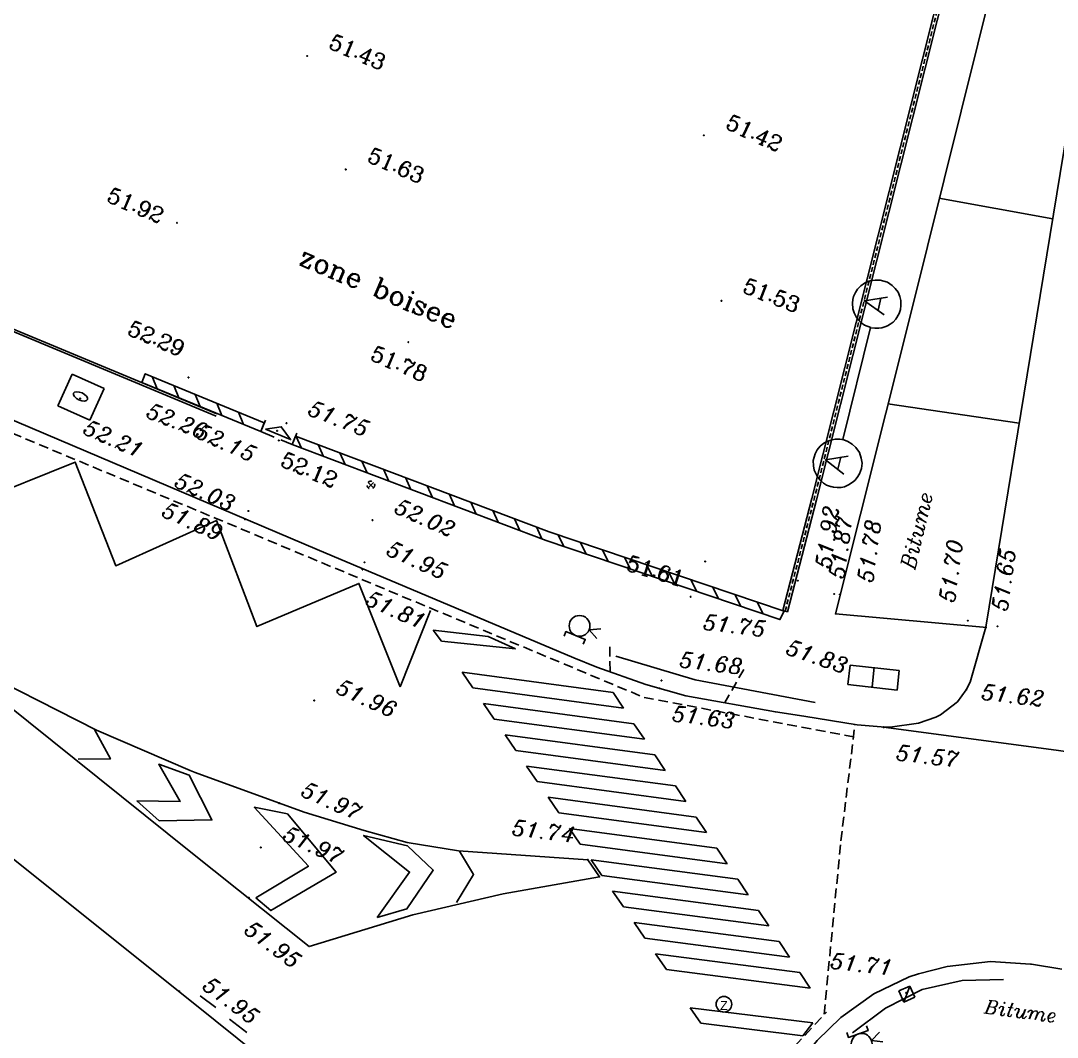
# Model space of a CAD drawing. Extents: x 661856 to 662117, y 6866905 to 6867165.
# Drawn here: x 661996.85 to 662023.51, y 6867094.59 to 6867120.74 of the extents above; entities that cross this region are included whole.
import ezdxf
from ezdxf.enums import TextEntityAlignment as Align

# ---------------------------------------------------------------- set-up
doc = ezdxf.new("R2010")
doc.units = 0
for name, pattern in [('CACHE', [0.375, 0.25, -0.125]), ('CONTINU', [0]), ('DISCONTIN', [0.75, 0.5, -0.25]), ('HIDDEN', [0.375, 0.25, -0.125])]:
    doc.linetypes.add(name, pattern=pattern)
doc.layers.get('0').update_dxf_attribs({"linetype": 'CONTINUOUS'})
for name, color, linetype in [('ACCES', 7, 'CONTINU'), ('AFFICHAGE', 6, 'CONTINU'), ('BORDURE', 7, 'CONTINU'), ('CANIVEAU', 7, 'CONTINU'), ('CLOTURE', 7, 'CONTINU'), ('COTE_ALTI', 8, 'CONTINU'), ('COTE_DE_SEUIL', 8, 'CONTINU'), ('ECLAIRAGE_PUBL', 3, 'CONTINU'), ('INFO_REVETEMEN', 7, 'CONTINU'), ('LIGNE_DIVERS', 7, 'CONTINU'), ('MARQ-SOL', 6, 'CONTINU'), ('MOB-URB_GLISSI', 6, 'CONTINU'), ('MUR', 7, 'CONTINU'), ('NOM_DE_VOIE', 7, 'CONTINU'), ('OBJET_ASSAINIS', 5, 'CONTINU'), ('OBJET_DIVERS', 6, 'CONTINU'), ('OBJET_ELECTRIC', 3, 'CONTINU'), ('OBJET_GAZ', 2, 'CONTINU'), ('OBJET_SIGN_TRI', 6, 'CONTINU'), ('PASSAGE_PIETON', 6, 'CONTINU')]:
    doc.layers.add(name, color=color, linetype=linetype)
doc.styles.add('COMPLEX', font='COMPLEX')
doc.styles.add('ITALIC', font='italic.shx', dxfattribs={"height": 0.6})
doc.styles.get("Standard").update_dxf_attribs({"font": 'ARIALUNI.ttf', "height": 2})

# ---------------------------------------------------------------- blocks, each defined once
blk = doc.blocks.new('*X211')
at = {"layer": 'MUR', "color": 7, "linetype": 'CONTINU'}
for p, q in [((610658.712, 133627.184), (610658.741, 133627.303)), ((610658.755, 133627.363), (610658.767, 133627.412)), ((610658.625, 133626.827), (610658.654, 133626.946)), ((610658.668, 133627.005), (610658.697, 133627.125)), ((610658.582, 133626.648), (610658.611, 133626.767)), ((610658.495, 133626.291), (610658.524, 133626.41)), ((610658.538, 133626.469), (610658.567, 133626.588)), ((610658.452, 133626.112), (610658.481, 133626.231)), ((610658.365, 133625.755), (610658.394, 133625.874)), ((610658.408, 133625.933), (610658.437, 133626.052)), ((610658.322, 133625.576), (610658.35, 133625.695)), ((610658.235, 133625.219), (610658.264, 133625.338)), ((610658.278, 133625.397), (610658.307, 133625.516)), ((610658.191, 133625.04), (610658.22, 133625.159)), ((610658.105, 133624.683), (610658.134, 133624.802)), ((610658.148, 133624.861), (610658.177, 133624.98)), ((610658.061, 133624.504), (610658.09, 133624.623)), ((610657.975, 133624.147), (610658.004, 133624.266)), ((610658.018, 133624.325), (610658.047, 133624.444)), ((610657.931, 133623.968), (610657.96, 133624.087)), ((610657.845, 133623.611), (610657.873, 133623.73)), ((610657.888, 133623.789), (610657.917, 133623.908)), ((610657.801, 133623.432), (610657.83, 133623.551)), ((610657.714, 133623.074), (610657.743, 133623.194)), ((610657.758, 133623.253), (610657.787, 133623.372)), ((610657.671, 133622.896), (610657.7, 133623.015)), ((610657.584, 133622.538), (610657.613, 133622.658)), ((610657.628, 133622.717), (610657.657, 133622.836)), ((610657.541, 133622.36), (610657.57, 133622.479)), ((610657.454, 133622.002), (610657.483, 133622.122)), ((610657.498, 133622.181), (610657.527, 133622.3)), ((610657.411, 133621.824), (610657.44, 133621.943)), ((610657.324, 133621.466), (610657.353, 133621.586)), ((610657.368, 133621.645), (610657.396, 133621.764)), ((610657.281, 133621.288), (610657.31, 133621.407)), ((610657.194, 133620.93), (610657.223, 133621.049)), ((610657.237, 133621.109), (610657.266, 133621.228)), ((610657.151, 133620.752), (610657.18, 133620.871)), ((610657.064, 133620.394), (610657.093, 133620.513)), ((610657.107, 133620.573), (610657.136, 133620.692)), ((610657.021, 133620.216), (610657.05, 133620.335)), ((610656.934, 133619.858), (610656.963, 133619.977)), ((610656.977, 133620.037), (610657.006, 133620.156)), ((610656.891, 133619.68), (610656.92, 133619.799)), ((610656.804, 133619.322), (610656.833, 133619.441)), ((610656.847, 133619.501), (610656.876, 133619.62)), ((610656.761, 133619.144), (610656.789, 133619.263)), ((610656.674, 133618.786), (610656.703, 133618.905)), ((610656.717, 133618.965), (610656.746, 133619.084)), ((610656.63, 133618.608), (610656.659, 133618.727)), ((610656.587, 133618.429), (610656.616, 133618.548)), ((610656.5, 133618.071), (610656.529, 133618.191)), ((610656.544, 133618.25), (610656.573, 133618.369)), ((610656.457, 133617.893), (610656.486, 133618.012)), ((610656.37, 133617.535), (610656.399, 133617.655)), ((610656.414, 133617.714), (610656.443, 133617.833)), ((610656.327, 133617.357), (610656.356, 133617.476)), ((610656.24, 133616.999), (610656.269, 133617.119)), ((610656.284, 133617.178), (610656.312, 133617.297)), ((610656.197, 133616.821), (610656.226, 133616.94)), ((610656.11, 133616.463), (610656.139, 133616.583)), ((610656.153, 133616.642), (610656.182, 133616.761)), ((610656.067, 133616.285), (610656.096, 133616.404)), ((610655.98, 133615.927), (610656.009, 133616.046)), ((610656.023, 133616.106), (610656.052, 133616.225)), ((610655.937, 133615.749), (610655.966, 133615.868)), ((610655.85, 133615.391), (610655.879, 133615.51)), ((610655.893, 133615.57), (610655.922, 133615.689)), ((610655.807, 133615.213), (610655.835, 133615.332)), ((610655.72, 133614.855), (610655.749, 133614.974)), ((610655.763, 133615.034), (610655.792, 133615.153)), ((610655.676, 133614.677), (610655.705, 133614.796)), ((610655.59, 133614.319), (610655.619, 133614.438)), ((610655.633, 133614.498), (610655.662, 133614.617)), ((610655.546, 133614.141), (610655.575, 133614.26)), ((610655.468, 133613.816), (610655.489, 133613.902)), ((610655.503, 133613.962), (610655.532, 133614.081)), ((610655.415, 133613.605), (610655.445, 133613.724)), ((610655.459, 133613.783), (610655.468, 133613.816)), ((610655.326, 133613.248), (610655.356, 133613.367)), ((610655.37, 133613.426), (610655.4, 133613.545)), ((610655.281, 133613.07), (610655.311, 133613.189)), ((610655.192, 133612.713), (610655.222, 133612.832)), ((610655.237, 133612.891), (610655.267, 133613.01)), ((610655.148, 133612.534), (610655.178, 133612.653)), ((610655.059, 133612.178), (610655.089, 133612.297)), ((610655.104, 133612.356), (610655.133, 133612.475)), ((610655.015, 133611.999), (610655.044, 133612.118)), ((610654.926, 133611.642), (610654.955, 133611.761)), ((610654.97, 133611.821), (610655, 133611.94)), ((610654.881, 133611.464), (610654.911, 133611.583)), ((610654.792, 133611.107), (610654.822, 133611.226)), ((610654.837, 133611.286), (610654.866, 133611.405)), ((610654.748, 133610.929), (610654.777, 133611.048))]:
    blk.add_line(p, q, dxfattribs=at)
blk = doc.blocks.new('*X212')
at = {"layer": 'MUR', "color": 7, "linetype": 'CONTINU'}
for p, q in [((610642.277, 133615.015), (610642.137, 133615.318)), ((610642.84, 133614.808), (610642.7, 133615.111)), ((610643.403, 133614.601), (610643.263, 133614.904)), ((610643.967, 133614.394), (610643.826, 133614.697)), ((610644.53, 133614.187), (610644.389, 133614.49)), ((610645.093, 133613.98), (610644.953, 133614.283)), ((610645.656, 133613.773), (610645.516, 133614.076)), ((610646.219, 133613.566), (610646.079, 133613.869)), ((610646.782, 133613.359), (610646.642, 133613.662)), ((610647.346, 133613.152), (610647.205, 133613.455)), ((610647.909, 133612.945), (610647.768, 133613.248)), ((610648.472, 133612.738), (610648.332, 133613.041)), ((610649.044, 133612.545), (610648.894, 133612.844)), ((610649.614, 133612.358), (610649.464, 133612.656)), ((610650.184, 133612.171), (610650.034, 133612.469)), ((610650.754, 133611.983), (610650.604, 133612.282)), ((610651.324, 133611.796), (610651.174, 133612.094)), ((610651.894, 133611.609), (610651.744, 133611.907)), ((610652.464, 133611.421), (610652.314, 133611.72)), ((610653.034, 133611.234), (610652.884, 133611.532)), ((610653.604, 133611.047), (610653.454, 133611.345)), ((610654.174, 133610.859), (610654.024, 133611.158))]:
    blk.add_line(p, q, dxfattribs=at)
blk = doc.blocks.new('*X213')
at = {"layer": 'MUR', "color": 7, "linetype": 'CONTINU'}
for p, q in [((610638.552, 133616.512), (610638.419, 133616.825)), ((610639.108, 133616.288), (610638.975, 133616.601)), ((610639.664, 133616.063), (610639.531, 133616.376)), ((610640.221, 133615.838), (610640.088, 133616.151)), ((610640.777, 133615.614), (610640.644, 133615.927))]:
    blk.add_line(p, q, dxfattribs=at)
blk = doc.blocks.new('P23800')
for p, q in [((0, 0.497), (0, 0)), ((0.999, 0.497), (0, 0.497)), ((0.999, 0), (0.999, 0.497)), ((0, 0), (0.999, 0))]:
    blk.add_line(p, q)
blk = doc.blocks.new('P24600')
blk.add_circle((0.484, 0.238), 0.108)
blk.add_blockref('P23800', (0, 0))
blk = doc.blocks.new('P30300')
at = {"color": 0}
blk.add_circle((0, 0), 0.05, dxfattribs=at)
blk.add_attdef('COTE30300', (0.3, -0.6), '', height=0.3)
blk = doc.blocks.new('P30100')
at = {"color": 0}
blk.add_circle((0, 0), 0.05, dxfattribs=at)
blk.add_attdef('COTE30100', (0.3, 0.3), '', height=0.3)
blk = doc.blocks.new('P30600')
at = {"color": 0}
blk.add_circle((0, 0), 0.05, dxfattribs=at)
blk.add_attdef('COTE30600', text='', height=0.3).set_placement((-0.3, -0.6), align=Align.RIGHT)
blk = doc.blocks.new('P30800')
at = {"color": 0}
blk.add_circle((0, 0), 0.05, dxfattribs=at)
blk.add_attdef('COTE30800', text='', height=0.3).set_placement((0, -0.6), align=Align.CENTER)
blk = doc.blocks.new('P30500')
at = {"color": 0}
blk.add_circle((0, 0), 0.05, dxfattribs=at)
blk.add_attdef('COTE30500', text='', height=0.3).set_placement((-0.3, -0.15), align=Align.RIGHT)
blk = doc.blocks.new('P30400')
at = {"color": 0}
blk.add_circle((0, 0), 0.05, dxfattribs=at)
blk.add_attdef('COTE30400', text='', height=0.3).set_placement((-0.3, 0.3), align=Align.RIGHT)
blk = doc.blocks.new('SU317')
at = {"color": 0, "linetype": 'CONTINUOUS'}
for points in [[(-0.149, 0), (-0.146, 0.031), (-0.14, 0.052), (-0.127, 0.077), (-0.107, 0.1), (-0.076, 0.127), (-0.052, 0.137), (-0.021, 0.146), (0, 0.146), (0.023, 0.145), (0.048, 0.139), (0.076, 0.126), (0.098, 0.109), (0.116, 0.089), (0.13, 0.067), (0.14, 0.046), (0.146, 0.02), (0.148, -0.004), (0.143, -0.031), (0.135, -0.061), (0.119, -0.088), (0.096, -0.117), (0.065, -0.135), (0.035, -0.148), (0.003, -0.151), (-0.031, -0.148), (-0.056, -0.14), (-0.077, -0.13), (-0.094, -0.118), (-0.113, -0.099), (-0.13, -0.077), (-0.139, -0.058), (-0.146, -0.035), (-0.149, -0.013), (-0.148, 0.002)], [(0.853, 0.001), (0.858, 0.041), (0.868, 0.066), (0.879, 0.084), (0.895, 0.102), (0.915, 0.12), (0.938, 0.134), (0.971, 0.145), (0.992, 0.148), (1.012, 0.148), (1.038, 0.142), (1.061, 0.135), (1.086, 0.121), (1.106, 0.102), (1.121, 0.086), (1.132, 0.068), (1.141, 0.044), (1.148, 0.015), (1.148, -0.009), (1.146, -0.032), (1.133, -0.065), (1.12, -0.087), (1.103, -0.109), (1.08, -0.126), (1.058, -0.137), (1.028, -0.146), (1.003, -0.149), (0.977, -0.147), (0.939, -0.135), (0.917, -0.124), (0.901, -0.11), (0.887, -0.096), (0.877, -0.081), (0.868, -0.065), (0.861, -0.048), (0.854, -0.024), (0.852, 0)], [(-0.055, -0.056), (0.001, 0.075), (0.057, -0.055)], [(0.948, -0.061), (1.002, 0.077), (1.058, -0.054)], [(0.149, 0.001), (0.852, 0.001)], [(0.04, -0.013), (-0.036, -0.013)], [(1.041, -0.017), (0.967, -0.018)]]:
    blk.add_lwpolyline(points, dxfattribs=at)
blk = doc.blocks.new('P30200')
at = {"color": 0}
blk.add_circle((0, 0), 0.05, dxfattribs=at)
blk.add_attdef('COTE30200', (0.3, -0.15), '', height=0.3)
blk = doc.blocks.new('SU415')
at = {"color": 0, "linetype": 'CONTINUOUS'}
for points in [[(0, 0.5), (0, 0)], [(0.1, 0.167), (0.9, 0.167), (0.5, 0.5), (0.1, 0.167)], [(1, 0), (1, 0.5)]]:
    blk.add_lwpolyline(points, dxfattribs=at)
at = {"color": 0, "linetype": 'DISCONTIN'}
blk.add_lwpolyline([(0, 0), (1, 0)], dxfattribs=at)
blk = doc.blocks.new('P22700', base_point=(1, 1))
blk.add_circle((1, 1), 1)
blk.add_text('Z', height=1.17).set_placement((0.5, 0.25), (1.5, 0.25), align=Align.ALIGNED)
blk = doc.blocks.new('P20800')
for p, q in [((0, 0), (0.999, 0.497)), ((0, 0.497), (0, 0)), ((0.999, 0.497), (0, 0.497)), ((0.999, 0), (0.999, 0.497)), ((0, 0), (0.999, 0))]:
    blk.add_line(p, q)
blk = doc.blocks.new('P26800')
for p, q in [((0.364133, -0.342647), (-0.359006, 0.348015)), ((-0.352542, -0.354562), (0.35965, 0.34735))]:
    blk.add_line(p, q)
at = {"linetype": 'CACHE'}
blk.add_circle((0, 0), 0.5, dxfattribs=at)
blk = doc.blocks.new('SU202')
at = {"color": 0, "linetype": 'CONTINUOUS'}
for points in [[(0.533, -0.133), (0.267, 0), (0.533, 0.133)], [(-0.267, -0.4), (-0.267, -0.267), (0.267, -0.267), (0.267, -0.4)]]:
    blk.add_lwpolyline(points, dxfattribs=at)
at = {"color": 0, "linetype": 'CONTINU'}
blk.add_circle((0, 0), 0.267, dxfattribs=at)
blk = doc.blocks.new('SU204')
at = {"color": 0, "linetype": 'CONTINUOUS'}
for points in [[(-0.267, 0.4), (-0.267, 0.267), (0.267, 0.267), (0.267, 0.4)], [(0.533, -0.133), (0.267, 0), (0.533, 0.133)]]:
    blk.add_lwpolyline(points, dxfattribs=at)
at = {"color": 0, "linetype": 'CONTINU'}
blk.add_circle((0, 0), 0.267, dxfattribs=at)
blk = doc.blocks.new('P25400')
for p, q in [((0, 0.497), (0, 0)), ((0.999, 0.497), (0, 0.497)), ((0.491, 0.01), (0.491, 0.507)), ((0.999, 0), (0.999, 0.497)), ((0, 0), (0.999, 0))]:
    blk.add_line(p, q)

msp = doc.modelspace()

# ---------------------------------------------------------------- linework, layer by layer
at = {"layer": 'BORDURE', "color": 7, "linetype": 'CONTINUOUS'}
for points in [[(662021.894, 6867121.871), (662019.741, 6867113.205), (662017.805, 6867105.48), (662021.698, 6867105.13)], [(662024.368, 6867121.583), (662022.988, 6867113.146), (662021.675, 6867105.138), (662021.266, 6867103.721), (662021.166, 6867103.526), (662020.94, 6867103.22), (662020.511, 6867102.885), (662020.389, 6867102.823), (662019.941, 6867102.664), (662019.209, 6867102.565), (662018.979, 6867102.569), (662018.361, 6867102.628), (662016.995, 6867102.847), (662016.263, 6867102.959), (662013.957, 6867103.375), (662012.933, 6867103.66), (662011.673, 6867104.105), (662011.082, 6867104.345), (662004.481, 6867107.137), (661996.056, 6867110.714)], [(662029.911, 6867101.053), (662023.479, 6867101.971), (662019.044, 6867102.562)], [(662019.97, 6867084.34), (662018.434, 6867085.561), (662017.122, 6867086.83), (662016.544, 6867087.635), (662016.357, 6867087.967), (662016.109, 6867088.543), (662015.894, 6867089.397), (662015.817, 6867090.427), (662015.897, 6867091.409), (662015.914, 6867091.51), (662016.177, 6867092.508), (662016.625, 6867093.486), (662017.226, 6867094.369), (662017.336, 6867094.499), (662017.94, 6867095.097), (662018.79, 6867095.707), (662019.701, 6867096.14), (662019.937, 6867096.22), (662020.679, 6867096.408), (662021.796, 6867096.533), (662022.821, 6867096.468), (662022.85, 6867096.464), (662023.628, 6867096.337)]]:
    msp.add_lwpolyline(points, dxfattribs=at)
at = {"layer": 'CANIVEAU', "color": 7, "linetype": 'HIDDEN'}
for points in [[(661995.943, 6867110.418), (662012.883, 6867103.33), (662018.272, 6867102.314)], [(662019.755, 6867084.056), (662017.633, 6867085.767), (662016.683, 6867086.755), (662016.175, 6867087.536), (662015.87, 6867088.15), (662015.712, 6867088.567), (662015.499, 6867089.471), (662015.441, 6867090.49), (662015.489, 6867091.084), (662015.559, 6867091.54), (662015.876, 6867092.801), (662016.288, 6867093.709), (662016.765, 6867094.359), (662017.573, 6867095.233)]]:
    msp.add_lwpolyline(points, dxfattribs=at)
at = {"layer": 'CLOTURE', "color": 7, "linetype": 'CONTINU'}
for points in [[(661992.807, 6867114.349), (662001.877, 6867110.57)], [(662001.901, 6867110.625), (661992.831, 6867114.404)]]:
    msp.add_lwpolyline(points, dxfattribs=at)
at = {"layer": 'LIGNE_DIVERS', "color": 7, "linetype": 'HIDDEN'}
for points in [[(662012.008, 6867104.009), (662011.999, 6867104.749)], [(662014.952, 6867103.179), (662015.474, 6867104.093)], [(662017.514, 6867095.178), (662017.945, 6867099.639), (662018.308, 6867102.64)]]:
    msp.add_lwpolyline(points, dxfattribs=at)
at = {"layer": 'MARQ-SOL', "color": 6, "linetype": 'CONTINUOUS'}
for points in [[(662018.068, 6867082.052), (662009.254, 6867089.073), (662001.285, 6867095.47), (661987.445, 6867106.545), (661981.307, 6867111.234), (661979.823, 6867112.274), (661978.504, 6867113.155), (661975.357, 6867115.102), (661971.849, 6867117.065), (661970.727, 6867117.657), (661967.899, 6867119.075), (661964.029, 6867120.847), (661960.803, 6867122.182), (661960.037, 6867122.48), (661955.884, 6867123.986), (661951.098, 6867125.552), (661950.674, 6867125.684), (661943.025, 6867127.995), (661936.909, 6867129.753), (661918.21, 6867135.046)], [(662023.396, 6867115.642), (662020.466, 6867116.18)], [(661987.72, 6867114.223), (661988.267, 6867111.504), (661990.954, 6867112.605), (661991.933, 6867109.883), (661994.707, 6867110.966), (661995.645, 6867108.338), (661998.258, 6867109.386), (661999.3, 6867106.718), (662001.89, 6867107.886), (662002.929, 6867105.153), (662005.553, 6867106.265), (662006.615, 6867103.6)], [(662019.151, 6867110.888), (662022.531, 6867110.39)], [(662007.396, 6867105.563), (662006.615, 6867103.6)], [(661998.749, 6867102.505), (661999.159, 6867101.747), (661998.333, 6867101.744)], [(662008.141, 6867099.375), (662008.5, 6867098.776), (662008.059, 6867098.051)], [(662002.227, 6867095.055), (662002.668, 6867094.707)]]:
    msp.add_lwpolyline(points, dxfattribs=at)
at = {"layer": 'MARQ-SOL', "color": 6, "linetype": 'DISCONTIN'}
msp.add_lwpolyline([(662001.471, 6867095.65), (662001.919, 6867095.312)], dxfattribs=at)
at = {"layer": 'MARQ-SOL', "color": 6, "linetype": 'CONTINUOUS'}
for points in [[(662011.436, 6867099.152, 51.739), (662011.739, 6867098.711, 51.785), (662009.263, 6867098.276, 51.848), (662006.934, 6867097.736, 51.894), (662004.271, 6867096.919, 51.929), (662001.23, 6867099.344, 51.993), (661994.658, 6867104.623, 52.161), (661995.326, 6867104.258, 52.145), (661998.806, 6867102.488, 52.079), (662001.208, 6867101.447, 52.023), (662001.341, 6867101.395, 52.02), (662004.147, 6867100.376, 51.963), (662005.686, 6867099.902, 51.932), (662006.791, 6867099.601, 51.909), (662008.112, 6867099.382, 51.883)], [(661999.839, 6867100.668, 52.033), (662000.418, 6867100.158, 52.013), (662001.772, 6867100.176, 51.997), (662001.186, 6867101.333, 52.006), (662000.405, 6867101.61, 52.04), (662000.954, 6867100.65, 52.014)], [(662002.903, 6867098.173, 51.955), (662003.287, 6867097.845, 51.95), (662004.968, 6867098.837, 51.94), (662003.713, 6867100.335, 51.958), (662002.859, 6867100.504, 51.967), (662004.252, 6867098.984, 51.957)], [(662006.021, 6867097.667, 51.911), (662006.787, 6867097.892, 51.9), (662007.463, 6867098.888, 51.893), (662006.803, 6867099.508, 51.906), (662005.673, 6867099.774, 51.92), (662006.854, 6867098.834, 51.904)]]:
    msp.add_polyline3d(points, close=True, dxfattribs=at)
at = {"layer": 'MOB-URB_GLISSI', "color": 6, "linetype": 'CONTINU'}
for points in [[(662012.157, 6867104.393), (662014.196, 6867103.786), (662017.287, 6867103.2)], [(662022.129, 6867096.075), (662021.066, 6867096.045)], [(662019.09, 6867095.331), (662018.243, 6867094.697)]]:
    msp.add_lwpolyline(points, dxfattribs=at)
at = {"layer": 'MOB-URB_GLISSI', "color": 6, "linetype": 'CONTINUOUS'}
msp.add_lwpolyline([(662021.066, 6867096.045), (662020.032, 6867095.816), (662019.09, 6867095.331)], dxfattribs=at)
at = {"layer": 'MUR', "color": 7, "linetype": 'CONTINUOUS'}
for points in [[(662020.732, 6867121.985), (662017.316, 6867108.416), (662016.572, 6867105.535), (662016.453, 6867105.566), (662017.198, 6867108.446), (662020.612, 6867122.011)], [(662003.118, 6867110.393), (662003.026, 6867110.171), (661999.965, 6867111.437), (662000.057, 6867111.659), (662003.118, 6867110.393)], [(662016.49, 6867105.549), (662016.376, 6867105.338), (662010.363, 6867107.371), (662003.835, 6867109.834), (662003.919, 6867110.055), (662010.443, 6867107.593), (662016.49, 6867105.549)]]:
    msp.add_lwpolyline(points, dxfattribs=at)
at = {"layer": 'PASSAGE_PIETON', "color": 6, "linetype": 'CONTINU'}
for p, q in [((662008.873, 6867104.9), (662007.457, 6867105.059)), ((662007.457, 6867105.059), (662007.674, 6867104.78)), ((662008.873, 6867104.9), (662009.576, 6867104.584)), ((662009.576, 6867104.584), (662007.674, 6867104.78)), ((662012.092, 6867103.453), (662008.203, 6867103.981)), ((662008.203, 6867103.981), (662008.48, 6867103.579)), ((662012.358, 6867103.053), (662008.48, 6867103.579)), ((662012.092, 6867103.453), (662012.358, 6867103.053)), ((662012.625, 6867102.653), (662008.756, 6867103.176)), ((662008.756, 6867103.176), (662009.033, 6867102.773)), ((662012.891, 6867102.252), (662009.033, 6867102.773)), ((662012.625, 6867102.653), (662012.891, 6867102.252)), ((662013.158, 6867101.852), (662009.309, 6867102.371)), ((662009.309, 6867102.371), (662009.586, 6867101.968)), ((662013.425, 6867101.452), (662009.586, 6867101.968)), ((662013.158, 6867101.852), (662013.425, 6867101.452)), ((662013.691, 6867101.051), (662009.863, 6867101.565)), ((662009.863, 6867101.565), (662010.139, 6867101.163)), ((662013.958, 6867100.651), (662010.139, 6867101.163)), ((662013.691, 6867101.051), (662013.958, 6867100.651)), ((662014.224, 6867100.251), (662010.416, 6867100.76)), ((662010.416, 6867100.76), (662010.692, 6867100.357)), ((662014.491, 6867099.851), (662010.692, 6867100.357)), ((662014.224, 6867100.251), (662014.491, 6867099.851)), ((662014.758, 6867099.45), (662010.969, 6867099.955)), ((662010.969, 6867099.955), (662011.245, 6867099.552)), ((662015.024, 6867099.05), (662011.245, 6867099.552)), ((662014.758, 6867099.45), (662015.024, 6867099.05)), ((662015.291, 6867098.65), (662011.522, 6867099.149)), ((662011.522, 6867099.149), (662011.799, 6867098.747)), ((662015.557, 6867098.249), (662011.799, 6867098.747)), ((662015.291, 6867098.65), (662015.557, 6867098.249)), ((662015.824, 6867097.849), (662012.075, 6867098.344)), ((662012.075, 6867098.344), (662012.352, 6867097.941)), ((662016.091, 6867097.449), (662012.352, 6867097.941)), ((662015.824, 6867097.849), (662016.091, 6867097.449)), ((662016.357, 6867097.049), (662012.628, 6867097.539)), ((662012.628, 6867097.539), (662012.905, 6867097.136)), ((662016.624, 6867096.648), (662012.905, 6867097.136)), ((662016.357, 6867097.049), (662016.624, 6867096.648)), ((662016.89, 6867096.248), (662013.181, 6867096.733)), ((662013.181, 6867096.733), (662013.458, 6867096.331)), ((662017.157, 6867095.848), (662013.458, 6867096.331)), ((662016.89, 6867096.248), (662017.157, 6867095.848)), ((662017.226, 6867094.958), (662014.072, 6867095.346)), ((662014.072, 6867095.346), (662014.344, 6867094.945)), ((662016.97, 6867094.626), (662014.344, 6867094.945)), ((662017.226, 6867094.958), (662016.97, 6867094.626))]:
    msp.add_line(p, q, dxfattribs=at)

# ---------------------------------------------------------------- block references
at = {"layer": 'ACCES', "color": 7, "linetype": 'CONTINU', "xscale": 0.8764953000970805, "yscale": 0.6347385995669296, "rotation": 337.3939626807667}
msp.add_blockref('SU415', (662003.026, 6867110.171), dxfattribs=at)
at = {"layer": 'AFFICHAGE', "color": 6, "linetype": 'CONTINU', "xscale": 4.21211199993677, "yscale": 4.21211199993677, "rotation": 76.08513270961019}
msp.add_blockref('SU317', (662017.852, 6867109.36), dxfattribs=at)
at = {"layer": 'COTE_ALTI', "color": 8}
ref = msp.add_blockref('P30100', (662004.219, 6867119.835, 51.43), dxfattribs=dict(at, xscale=0.2000000001347393, yscale=0.2000000001347393, rotation=337.0109655654366))
ref.add_attrib('COTE30100', '51.43', (662004.744, 6867120.047, 51.43), dxfattribs={"color": 8, "height": 0.4, "rotation": 337.011, "style": 'COMPLEX'})
ref = msp.add_blockref('P30100', (662014.42, 6867117.792, 51.416), dxfattribs=dict(at, xscale=0.1999999998820326, yscale=0.1999999998820326, rotation=335.210965790549))
ref.add_attrib('COTE30100', '51.42', (662014.951, 6867117.987, 51.416), dxfattribs={"color": 8, "height": 0.4, "rotation": 335.211, "style": 'COMPLEX'})
ref = msp.add_blockref('P30100', (662005.213, 6867116.916, 51.627), dxfattribs=dict(at, xscale=0.2000000001347393, yscale=0.2000000001347393, rotation=337.0109655654366))
ref.add_attrib('COTE30100', '51.63', (662005.738, 6867117.128, 51.627), dxfattribs={"color": 8, "height": 0.4, "rotation": 337.011, "style": 'COMPLEX'})
ref = msp.add_blockref('P30500', (662000.872, 6867115.54, 51.918), dxfattribs=dict(at, xscale=0.2000000001347393, yscale=0.2000000001347393, rotation=337.0109655654366))
ref.add_attrib('COTE30500', '51.92', dxfattribs={"color": 8, "height": 0.4, "rotation": 337.011, "style": 'COMPLEX'}).set_placement((662000.426, 6867115.513, 51.918), align=Align.RIGHT)
ref = msp.add_blockref('P30100', (662014.873, 6867113.534, 51.532), dxfattribs=dict(at, xscale=0.1999999999413371, yscale=0.1999999999413371, rotation=338.8109656963603))
ref.add_attrib('COTE30100', '51.53', (662015.39, 6867113.762, 51.532), dxfattribs={"color": 8, "height": 0.4, "rotation": 338.811, "style": 'COMPLEX'})
ref = msp.add_blockref('P30400', (662001.169, 6867111.564, 52.285), dxfattribs=dict(at, xscale=0.2000000001347393, yscale=0.2000000001347393, rotation=337.0109655654366))
ref.add_attrib('COTE30400', '52.29', dxfattribs={"color": 8, "height": 0.4, "rotation": 337.011, "style": 'COMPLEX'}).set_placement((662000.957, 6867112.088, 52.285), align=Align.RIGHT)
ref = msp.add_blockref('P30800', (662006.821, 6867112.47, 51.781), dxfattribs=dict(at, xscale=0.2000000001347393, yscale=0.2000000001347393, rotation=337.0109655654366))
ref.add_attrib('COTE30800', '51.78', dxfattribs={"color": 8, "height": 0.4, "rotation": 337.011, "style": 'COMPLEX'}).set_placement((662006.509, 6867111.733, 51.781), align=Align.CENTER)
ref = msp.add_blockref('P30300', (661999.965, 6867111.437, 52.256), dxfattribs=dict(at, xscale=0.1999999999413371, yscale=0.1999999999413371, rotation=338.8109656963603))
ref.add_attrib('COTE30300', '52.26', (662000.049, 6867110.547, 52.256), dxfattribs={"color": 8, "height": 0.4, "rotation": 338.811, "style": 'ITALIC'})
ref = msp.add_blockref('P30300', (661998.382, 6867111.023, 52.213), dxfattribs=dict(at, xscale=0.200000000168454, yscale=0.200000000168454, rotation=336.1109656307429))
ref.add_attrib('COTE30300', '52.21', (661998.424, 6867110.13, 52.213), dxfattribs={"color": 8, "height": 0.4, "rotation": 336.111, "style": 'ITALIC'})
ref = msp.add_blockref('P30100', (662003.69, 6867110.384, 51.75), dxfattribs=dict(at, xscale=0.1999999999413371, yscale=0.1999999999413371, rotation=338.8109656963603))
ref.add_attrib('COTE30100', '51.75', (662004.207, 6867110.613, 51.75), dxfattribs={"color": 8, "height": 0.4, "rotation": 338.811, "style": 'ITALIC'})
ref = msp.add_blockref('P30600', (662003.492, 6867109.943, 52.152), dxfattribs=dict(at, xscale=0.200000000168454, yscale=0.200000000168454, rotation=336.1109656307429))
ref.add_attrib('COTE30600', '52.15', dxfattribs={"color": 8, "height": 0.4, "rotation": 336.111, "style": 'ITALIC'}).set_placement((662002.802, 6867109.373, 52.152), align=Align.RIGHT)
ref = msp.add_blockref('P30500', (662002.709, 6867108.126, 52.032), dxfattribs=dict(at, xscale=0.200000000168454, yscale=0.200000000168454, rotation=336.1109656307429))
ref.add_attrib('COTE30500', '52.03', dxfattribs={"color": 8, "height": 0.4, "rotation": 336.111, "style": 'ITALIC'}).set_placement((662002.263, 6867108.106, 52.032), align=Align.RIGHT)
ref = msp.add_blockref('P30600', (662002.624, 6867107.915, 51.889), dxfattribs=dict(at, xscale=0.200000000168454, yscale=0.200000000168454, rotation=336.1109656307429))
ref.add_attrib('COTE30600', '51.89', dxfattribs={"color": 8, "height": 0.4, "rotation": 336.111, "style": 'ITALIC'}).set_placement((662001.935, 6867107.346, 51.889), align=Align.RIGHT)
ref = msp.add_blockref('P30100', (662005.9, 6867107.893, 52.023), dxfattribs=dict(at, xscale=0.200000000168454, yscale=0.200000000168454, rotation=336.1109656307429))
ref.add_attrib('COTE30100', '52.02', (662006.428, 6867108.097, 52.023), dxfattribs={"color": 8, "height": 0.4, "rotation": 336.111, "style": 'ITALIC'})
ref = msp.add_blockref('P30300', (662016.839, 6867106.335, 51.919), dxfattribs=dict(at, xscale=0.1999999997794366, yscale=0.1999999997794366, rotation=82.31096289745125))
ref.add_attrib('COTE30300', '51.92', (662017.686, 6867106.624, 51.919), dxfattribs={"color": 8, "height": 0.4, "rotation": 82.311, "style": 'ITALIC'})
ref = msp.add_blockref('P30200', (662017.774, 6867105.992, 51.87), dxfattribs=dict(at, xscale=0.1999999997794366, yscale=0.1999999997794366, rotation=82.31096289745125))
ref.add_attrib('COTE30200', '51.87', (662018.025, 6867106.361, 51.87), dxfattribs={"color": 8, "height": 0.4, "rotation": 82.311, "style": 'ITALIC'})
ref = msp.add_blockref('P30300', (662017.917, 6867105.977, 51.777), dxfattribs=dict(at, xscale=0.1999999997794366, yscale=0.1999999997794366, rotation=82.31096289745125))
ref.add_attrib('COTE30300', '51.78', (662018.764, 6867106.266, 51.777), dxfattribs={"color": 8, "height": 0.4, "rotation": 82.311, "style": 'ITALIC'})
ref = msp.add_blockref('P30100', (662005.695, 6867106.805, 51.954), dxfattribs=dict(at, xscale=0.200000000168454, yscale=0.200000000168454, rotation=336.1109656307429))
ref.add_attrib('COTE30100', '51.95', (662006.223, 6867107.009, 51.954), dxfattribs={"color": 8, "height": 0.4, "rotation": 336.111, "style": 'ITALIC'})
ref = msp.add_blockref('P30100', (662021.21, 6867105.304, 51.7), dxfattribs=dict(at, xscale=0.1999999997794366, yscale=0.1999999997794366, rotation=82.31096289745125))
ref.add_attrib('COTE30100', '51.70', (662020.867, 6867105.754, 51.7), dxfattribs={"color": 8, "height": 0.4, "rotation": 82.311, "style": 'ITALIC'})
ref = msp.add_blockref('P30200', (662021.973, 6867105.16, 51.65), dxfattribs=dict(at, xscale=0.1999999997794366, yscale=0.1999999997794366, rotation=82.31096289745125))
ref.add_attrib('COTE30200', '51.65', (662022.224, 6867105.53, 51.65), dxfattribs={"color": 8, "height": 0.4, "rotation": 82.311, "style": 'ITALIC'})
ref = msp.add_blockref('P30600', (662014.455, 6867106.829, 51.61), dxfattribs=dict(at, xscale=0.2000000000932818, yscale=0.2000000000932818, rotation=343.3109654157499))
ref.add_attrib('COTE30600', '51.61', dxfattribs={"color": 8, "height": 0.4, "rotation": 343.311, "style": 'COMPLEX'}).set_placement((662013.842, 6867106.178, 51.61), align=Align.RIGHT)
ref = msp.add_blockref('P30300', (662005.643, 6867106.62, 51.811), dxfattribs=dict(at, xscale=0.200000000168454, yscale=0.200000000168454, rotation=336.1109656307429))
ref.add_attrib('COTE30300', '51.81', (662005.685, 6867105.727, 51.811), dxfattribs={"color": 8, "height": 0.4, "rotation": 336.111, "style": 'ITALIC'})
ref = msp.add_blockref('P30300', (662014.082, 6867105.92, 51.749), dxfattribs=dict(at, xscale=0.2000000000407666, yscale=0.2000000000407666, rotation=353.2109651815743))
ref.add_attrib('COTE30300', '51.75', (662014.384, 6867105.079, 51.749), dxfattribs={"color": 8, "height": 0.4, "rotation": 353.211, "style": 'ITALIC'})
ref = msp.add_blockref('P30300', (662016.376, 6867105.338, 51.834), dxfattribs=dict(at, xscale=0.1999999999630791, yscale=0.1999999999630791, rotation=341.5109655832211))
ref.add_attrib('COTE30300', '51.83', (662016.502, 6867104.452, 51.834), dxfattribs={"color": 8, "height": 0.4, "rotation": 341.511, "style": 'ITALIC'})
ref = msp.add_blockref('P30100', (662013.333, 6867103.763, 51.685), dxfattribs=dict(at, xscale=0.2000000000407666, yscale=0.2000000000407666, rotation=353.2109651815743))
ref.add_attrib('COTE30100', '51.68', (662013.778, 6867104.113, 51.685), dxfattribs={"color": 8, "height": 0.4, "rotation": 353.211, "style": 'ITALIC'})
ref = msp.add_blockref('P30100', (662004.403, 6867103.252, 51.959), dxfattribs=dict(at, xscale=0.200000000168454, yscale=0.200000000168454, rotation=336.1109656307429))
ref.add_attrib('COTE30100', '51.96', (662004.93, 6867103.456, 51.959), dxfattribs={"color": 8, "height": 0.4, "rotation": 336.111, "style": 'ITALIC'})
ref = msp.add_blockref('P30300', (662013.285, 6867103.565, 51.628), dxfattribs=dict(at, xscale=0.2000000000407666, yscale=0.2000000000407666, rotation=353.2109651815743))
ref.add_attrib('COTE30300', '51.63', (662013.587, 6867102.723, 51.628), dxfattribs={"color": 8, "height": 0.4, "rotation": 353.211, "style": 'ITALIC'})
ref = msp.add_blockref('P30200', (662021.166, 6867103.526, 51.621), dxfattribs=dict(at, xscale=0.2000000000407666, yscale=0.2000000000407666, rotation=353.2109651815743))
ref.add_attrib('COTE30200', '51.62', (662021.539, 6867103.28, 51.621), dxfattribs={"color": 8, "height": 0.4, "rotation": 353.211, "style": 'ITALIC'})
ref = msp.add_blockref('P30300', (662019.044, 6867102.562, 51.567), dxfattribs=dict(at, xscale=0.2000000000407666, yscale=0.2000000000407666, rotation=353.2109651815743))
ref.add_attrib('COTE30300', '51.57', (662019.347, 6867101.72, 51.567), dxfattribs={"color": 8, "height": 0.4, "rotation": 353.211, "style": 'ITALIC'})
ref = msp.add_blockref('P30100', (662003.499, 6867100.607, 51.967), dxfattribs=dict(at, xscale=0.200000000168454, yscale=0.200000000168454, rotation=336.1109656307429))
ref.add_attrib('COTE30100', '51.97', (662004.027, 6867100.811, 51.967), dxfattribs={"color": 8, "height": 0.4, "rotation": 336.111, "style": 'ITALIC'})
ref = msp.add_blockref('P30400', (662011.436, 6867099.152, 51.739), dxfattribs=dict(at, xscale=0.2000000000407666, yscale=0.2000000000407666, rotation=353.2109651815743))
ref.add_attrib('COTE30400', '51.74', dxfattribs={"color": 8, "height": 0.4, "rotation": 353.211, "style": 'ITALIC'}).set_placement((662011.086, 6867099.596, 51.739), align=Align.RIGHT)
ref = msp.add_blockref('P30100', (662003.028, 6867099.47, 51.972), dxfattribs=dict(at, xscale=0.200000000168454, yscale=0.200000000168454, rotation=336.1109656307429))
ref.add_attrib('COTE30100', '51.97', (662003.556, 6867099.674, 51.972), dxfattribs={"color": 8, "height": 0.4, "rotation": 336.111, "style": 'ITALIC'})
ref = msp.add_blockref('P30300', (662002.722, 6867098.174, 51.952), dxfattribs=dict(at, xscale=0.2000000001091808, yscale=0.2000000001091808, rotation=323.5109659918188))
ref.add_attrib('COTE30300', '51.95', (662002.568, 6867097.293, 51.952), dxfattribs={"color": 8, "height": 0.4, "rotation": 323.511, "style": 'ITALIC'})
ref = msp.add_blockref('P30400', (662019.623, 6867095.727, 51.71), dxfattribs=dict(at, xscale=0.2000000000407666, yscale=0.2000000000407666, rotation=353.2109651815743))
ref.add_attrib('COTE30400', '51.71', dxfattribs={"color": 8, "height": 0.4, "rotation": 353.211, "style": 'ITALIC'}).set_placement((662019.273, 6867096.171, 51.71), align=Align.RIGHT)
ref = msp.add_blockref('P30100', (662000.934, 6867095.767, 51.948), dxfattribs=dict(at, xscale=0.2000000001091808, yscale=0.2000000001091808, rotation=323.5109659918188))
ref.add_attrib('COTE30100', '51.95', (662001.493, 6867095.851, 51.948), dxfattribs={"color": 8, "height": 0.4, "rotation": 323.511, "style": 'ITALIC'})
at = {"layer": 'COTE_DE_SEUIL', "color": 8}
ref = msp.add_blockref('P30300', (662003.447, 6867110.189, 52.115), dxfattribs=dict(at, xscale=0.2000000001347393, yscale=0.2000000001347393, rotation=337.0109655654366))
ref.add_attrib('COTE30300', '52.12', (662003.503, 6867109.297, 52.115), dxfattribs={"color": 8, "height": 0.4, "rotation": 337.011, "style": 'COMPLEX'})
at = {"layer": 'ECLAIRAGE_PUBL', "color": 3, "linetype": 'CONTINU', "xscale": 0.1999999999095632, "yscale": 0.1999999999095632, "rotation": 359.5109626559351}
msp.add_blockref('P26800', (662005.857, 6867108.794), dxfattribs=at)
at = {"layer": 'MUR', "color": 7, "linetype": 'CONTINU', "rotation": 359.5109627095217}
for name in ['*X211', '*X213', '*X212']:
    msp.add_blockref(name, (50243.611, 6738711.553), dxfattribs=at)
at = {"layer": 'OBJET_ASSAINIS', "color": 5, "linetype": 'CONTINU', "xscale": 0.8992086001439292, "yscale": 1.824409000213542, "rotation": 245.9108627157734}
msp.add_blockref('P24600', (661998.173, 6867111.65), dxfattribs=at)
msp.add_blockref('P24600', (661998.173, 6867111.65), dxfattribs=at)
at = {"layer": 'OBJET_DIVERS', "color": 6, "linetype": 'CONTINU', "xscale": 1.272555000152856, "yscale": 1.019331999809686, "rotation": 353.6928626918947}
msp.add_blockref('P25400', (662018.126, 6867103.66), dxfattribs=at)
at = {"layer": 'OBJET_ELECTRIC', "color": 3, "linetype": 'CONTINU', "xscale": 0.3047260999514821, "yscale": 0.6336182000494393, "rotation": 204.1416626692464}
msp.add_blockref('P20800', (662019.717, 6867095.903), dxfattribs=at)
at = {"layer": 'OBJET_GAZ', "color": 2, "linetype": 'CONTINU', "xscale": 0.1999999999095632, "yscale": 0.1999999999095632, "rotation": 359.5109626559351}
msp.add_blockref('P22700', (662014.938, 6867095.435), dxfattribs=at)
at = {"layer": 'OBJET_SIGN_TRI', "color": 6, "linetype": 'CONTINU'}
for name, p, rotation in [('SU202', (662011.225, 6867105.171), 337.5813626872365), ('SU204', (662018.479, 6867094.417), 19.18024270430081)]:
    msp.add_blockref(name, p, dxfattribs=dict(at, rotation=rotation))

# ---------------------------------------------------------------- texts
at = {"layer": 'INFO_REVETEMEN', "color": 7, "style": 'COMPLEX'}
msp.add_text('zone boisee', height=0.5, rotation=337.0073, dxfattribs=at).set_placement((662003.97, 6867114.493))
at = {"layer": 'NOM_DE_VOIE', "color": 7, "style": 'ITALIC'}
for height, rotation, p in [(0.37694, 76.3744, (662019.841, 6867106.603)), (0.34965, 352.5353, (662021.621, 6867095.206))]:
    msp.add_text('Bitume                                                                         ', height=height, rotation=rotation, dxfattribs=at).set_placement(p)

doc.saveas('drawing.dxf')
